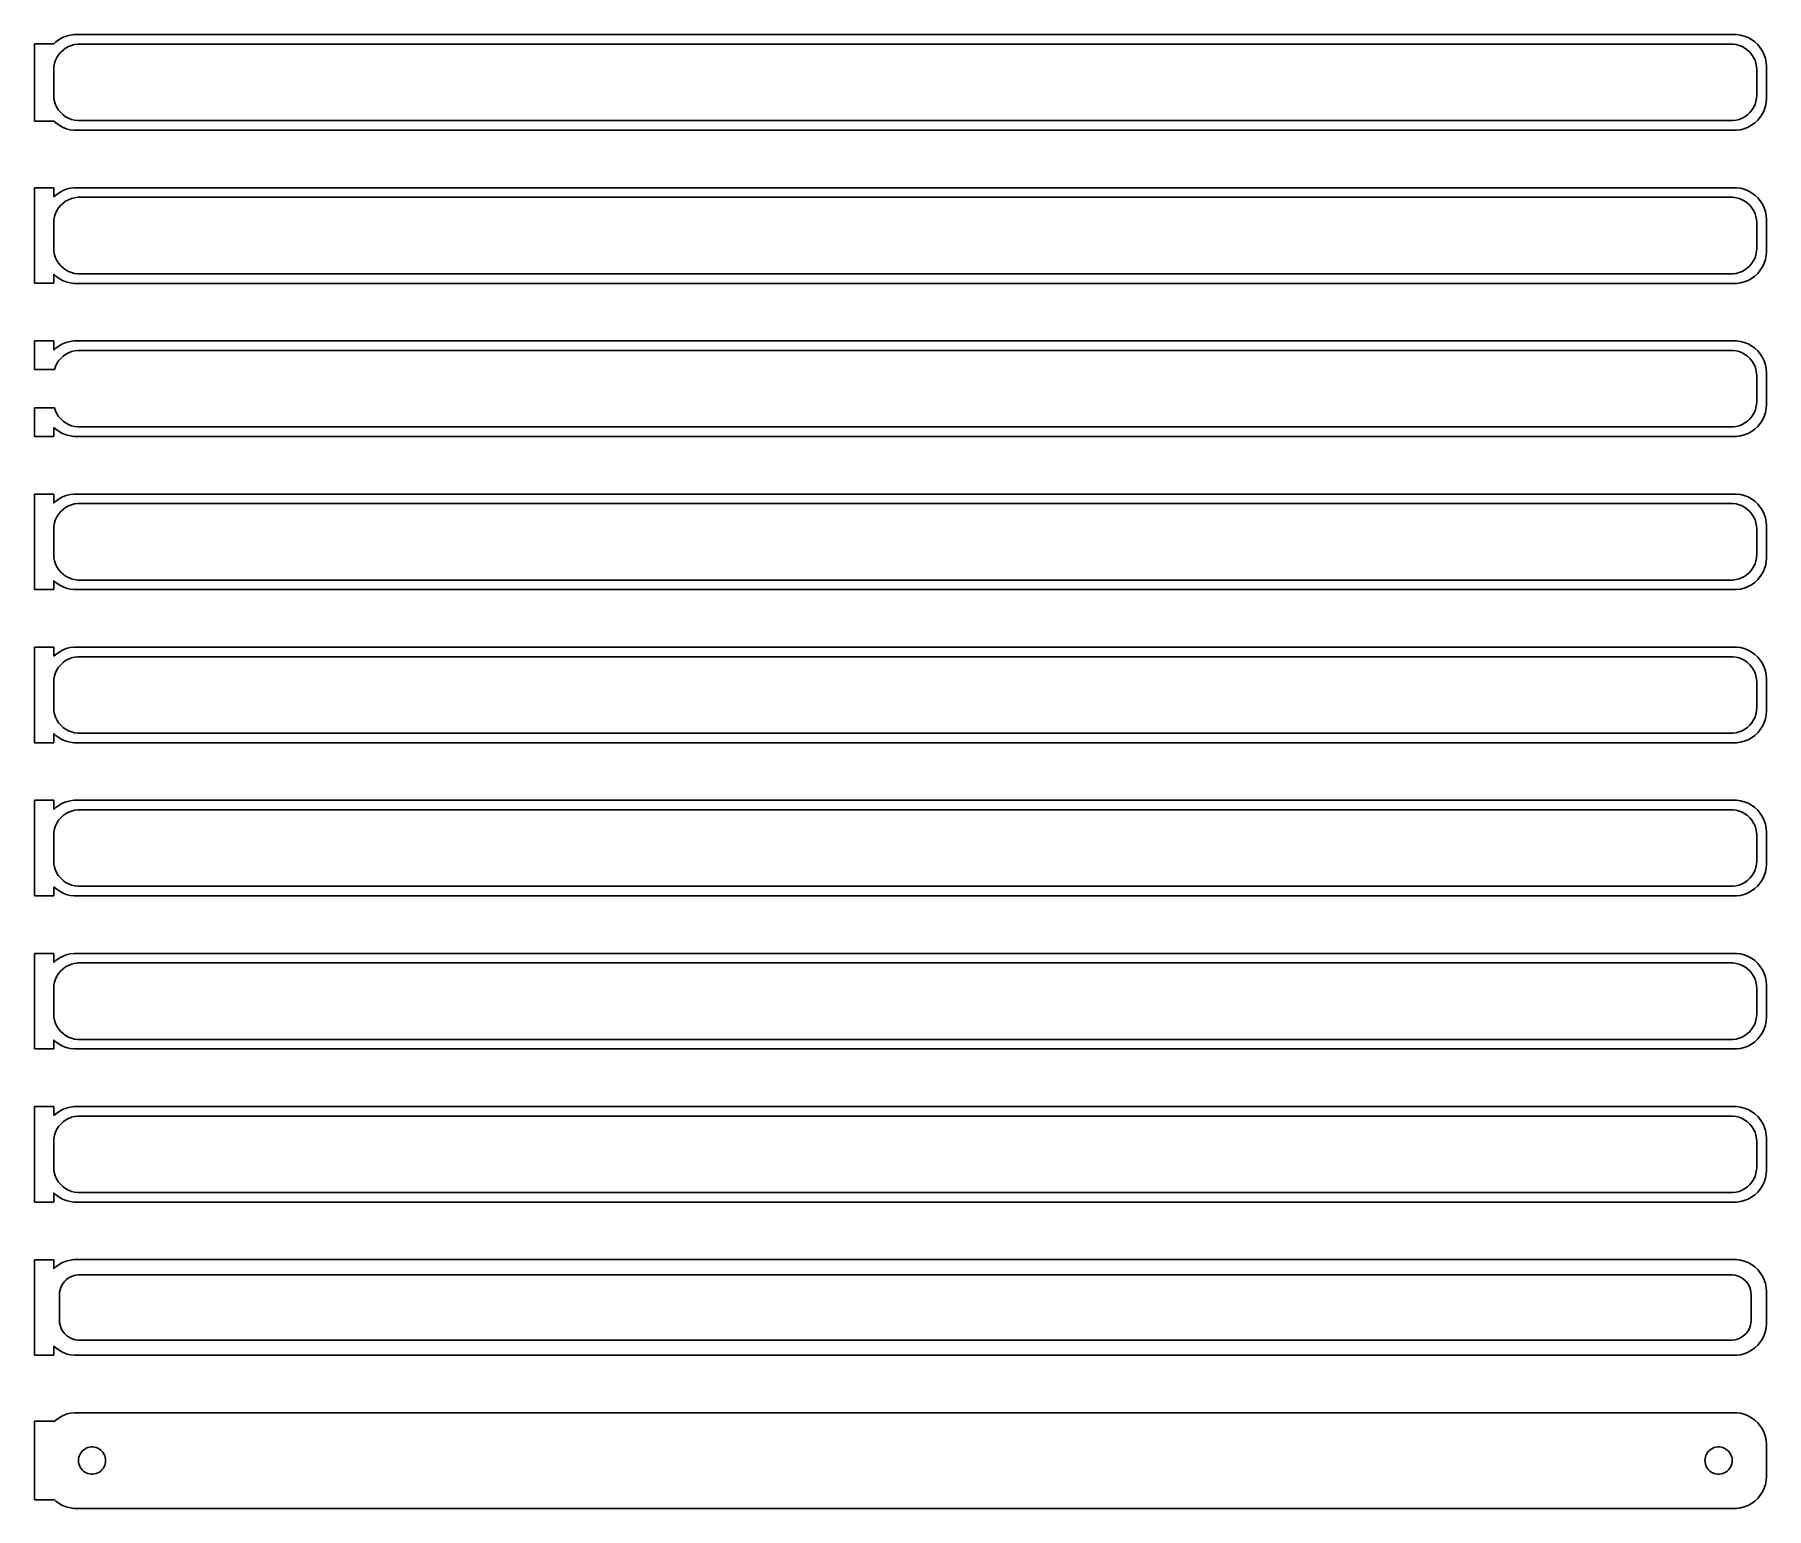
# Model space of a CAD drawing. Header units: metres. Extents: x -136 to 135, y 233 to 463.
import ezdxf

# ---------------------------------------------------------------- set-up
doc = ezdxf.new("R2010")
doc.units = ezdxf.units.M

msp = doc.modelspace()

# ---------------------------------------------------------------- linework, layer by layer
for p, q in [((-133.5, 462.059), (-136.5, 462.059)), ((-136.5, 462.059), (-136.5, 449.941)), ((-133.187, 462.353), (-133.5, 462.059)), ((-132.679, 462.722), (-133.187, 462.353)), ((-132.129, 463.024), (-132.679, 462.722)), ((-131.545, 463.255), (-132.129, 463.024)), ((-131.643, 461.377), (-131.203, 461.619)), ((-130.937, 463.411), (-131.545, 463.255)), ((-131.203, 461.619), (-130.736, 461.804)), ((-130.314, 463.49), (-130.937, 463.411)), ((-130.736, 461.804), (-130.25, 461.929)), ((130.314, 463.49), (-130.314, 463.49)), ((-130.25, 461.929), (-129.751, 461.992)), ((-129.751, 461.992), (129.751, 461.992)), ((129.751, 461.992), (130.25, 461.929)), ((130.25, 461.929), (130.736, 461.804)), ((130.937, 463.411), (130.314, 463.49)), ((130.736, 461.804), (131.203, 461.619)), ((131.545, 463.255), (130.937, 463.411)), ((131.203, 461.619), (131.643, 461.377)), ((132.129, 463.024), (131.545, 463.255)), ((132.679, 462.722), (132.129, 463.024)), ((133.187, 462.353), (132.679, 462.722)), ((133.645, 461.923), (133.187, 462.353)), ((134.045, 461.439), (133.645, 461.923)), ((-133.468, 458.501), (-133.374, 458.995)), ((-133.374, 458.995), (-133.219, 459.472)), ((-133.219, 459.472), (-133.005, 459.927)), ((-133.005, 459.927), (-132.736, 460.351)), ((-132.736, 460.351), (-132.416, 460.738)), ((-132.416, 460.738), (-132.05, 461.082)), ((-132.05, 461.082), (-131.643, 461.377)), ((131.643, 461.377), (132.05, 461.082)), ((132.05, 461.082), (132.416, 460.738)), ((132.416, 460.738), (132.736, 460.351)), ((132.736, 460.351), (133.005, 459.927)), ((133.005, 459.927), (133.219, 459.472)), ((133.219, 459.472), (133.374, 458.995)), ((133.374, 458.995), (133.468, 458.501)), ((134.382, 460.909), (134.045, 461.439)), ((134.649, 460.341), (134.382, 460.909)), ((134.843, 459.743), (134.649, 460.341)), ((134.961, 459.127), (134.843, 459.743)), ((135, 458.5), (134.961, 459.127)), ((-133.5, 458), (-133.468, 458.501)), ((-133.5, 454), (-133.5, 458)), ((133.468, 458.501), (133.5, 458)), ((133.5, 458), (133.5, 454)), ((135, 453.5), (135, 458.5)), ((-133.468, 453.499), (-133.5, 454)), ((-133.374, 453.005), (-133.468, 453.499)), ((133.468, 453.499), (133.374, 453.005)), ((133.5, 454), (133.468, 453.499)), ((134.961, 452.873), (135, 453.5)), ((-133.219, 452.528), (-133.374, 453.005)), ((-133.005, 452.073), (-133.219, 452.528)), ((-132.736, 451.649), (-133.005, 452.073)), ((-132.416, 451.262), (-132.736, 451.649)), ((-132.05, 450.918), (-132.416, 451.262)), ((-131.643, 450.623), (-132.05, 450.918)), ((132.05, 450.918), (131.643, 450.623)), ((132.416, 451.262), (132.05, 450.918)), ((132.736, 451.649), (132.416, 451.262)), ((133.005, 452.073), (132.736, 451.649)), ((133.219, 452.528), (133.005, 452.073)), ((133.374, 453.005), (133.219, 452.528)), ((134.045, 450.561), (134.382, 451.091)), ((134.382, 451.091), (134.649, 451.659)), ((134.649, 451.659), (134.843, 452.257)), ((134.843, 452.257), (134.961, 452.873)), ((-136.5, 449.941), (-133.5, 449.941)), ((-133.5, 449.941), (-133.187, 449.647)), ((-133.187, 449.647), (-132.679, 449.278)), ((-132.679, 449.278), (-132.129, 448.976)), ((-132.129, 448.976), (-131.545, 448.745)), ((-131.203, 450.381), (-131.643, 450.623)), ((-131.545, 448.745), (-130.937, 448.589)), ((-130.736, 450.196), (-131.203, 450.381)), ((-130.937, 448.589), (-130.314, 448.51)), ((-130.25, 450.071), (-130.736, 450.196)), ((-130.314, 448.51), (130.314, 448.51)), ((-129.751, 450.008), (-130.25, 450.071)), ((129.751, 450.008), (-129.751, 450.008)), ((130.25, 450.071), (129.751, 450.008)), ((130.736, 450.196), (130.25, 450.071)), ((130.314, 448.51), (130.937, 448.589)), ((131.203, 450.381), (130.736, 450.196)), ((130.937, 448.589), (131.545, 448.745)), ((131.643, 450.623), (131.203, 450.381)), ((131.545, 448.745), (132.129, 448.976)), ((132.129, 448.976), (132.679, 449.278)), ((132.679, 449.278), (133.187, 449.647)), ((133.187, 449.647), (133.645, 450.077)), ((133.645, 450.077), (134.045, 450.561)), ((-133.5, 439.467), (-136.5, 439.467)), ((-136.5, 439.467), (-136.5, 424.533)), ((-133.5, 438.059), (-133.5, 439.467)), ((-133.187, 438.353), (-133.5, 438.059)), ((-132.679, 438.722), (-133.187, 438.353)), ((-132.129, 439.024), (-132.679, 438.722)), ((-131.545, 439.255), (-132.129, 439.024)), ((-132.05, 437.082), (-131.643, 437.377)), ((-131.643, 437.377), (-131.203, 437.619)), ((-130.937, 439.411), (-131.545, 439.255)), ((-131.203, 437.619), (-130.736, 437.804)), ((-130.314, 439.49), (-130.937, 439.411)), ((-130.736, 437.804), (-130.25, 437.929)), ((130.314, 439.49), (-130.314, 439.49)), ((-130.25, 437.929), (-129.751, 437.992)), ((-129.751, 437.992), (129.751, 437.992)), ((129.751, 437.992), (130.25, 437.929)), ((130.25, 437.929), (130.736, 437.804)), ((130.937, 439.411), (130.314, 439.49)), ((130.736, 437.804), (131.203, 437.619)), ((131.545, 439.255), (130.937, 439.411)), ((131.203, 437.619), (131.643, 437.377)), ((132.129, 439.024), (131.545, 439.255)), ((131.643, 437.377), (132.05, 437.082)), ((132.679, 438.722), (132.129, 439.024)), ((133.187, 438.353), (132.679, 438.722)), ((133.645, 437.923), (133.187, 438.353)), ((134.045, 437.439), (133.645, 437.923)), ((134.382, 436.909), (134.045, 437.439)), ((-133.5, 434), (-133.468, 434.501)), ((-133.468, 434.501), (-133.374, 434.995)), ((-133.374, 434.995), (-133.219, 435.472)), ((-133.219, 435.472), (-133.005, 435.927)), ((-133.005, 435.927), (-132.736, 436.351)), ((-132.736, 436.351), (-132.416, 436.738)), ((-132.416, 436.738), (-132.05, 437.082)), ((132.05, 437.082), (132.416, 436.738)), ((132.416, 436.738), (132.736, 436.351)), ((132.736, 436.351), (133.005, 435.927)), ((133.005, 435.927), (133.219, 435.472)), ((133.219, 435.472), (133.374, 434.995)), ((133.374, 434.995), (133.468, 434.501)), ((133.468, 434.501), (133.5, 434)), ((134.649, 436.341), (134.382, 436.909)), ((134.843, 435.743), (134.649, 436.341)), ((134.961, 435.127), (134.843, 435.743)), ((135, 434.5), (134.961, 435.127)), ((135, 429.5), (135, 434.5)), ((-133.5, 430), (-133.5, 434)), ((133.5, 434), (133.5, 430)), ((-133.468, 429.499), (-133.5, 430)), ((-133.374, 429.005), (-133.468, 429.499)), ((-133.219, 428.528), (-133.374, 429.005)), ((133.374, 429.005), (133.219, 428.528)), ((133.468, 429.499), (133.374, 429.005)), ((133.5, 430), (133.468, 429.499)), ((134.961, 428.873), (135, 429.5)), ((-133.005, 428.073), (-133.219, 428.528)), ((-132.736, 427.649), (-133.005, 428.073)), ((-132.416, 427.262), (-132.736, 427.649)), ((-132.05, 426.918), (-132.416, 427.262)), ((-131.643, 426.623), (-132.05, 426.918)), ((-131.203, 426.381), (-131.643, 426.623)), ((-130.736, 426.196), (-131.203, 426.381)), ((131.203, 426.381), (130.736, 426.196)), ((131.643, 426.623), (131.203, 426.381)), ((132.05, 426.918), (131.643, 426.623)), ((132.416, 427.262), (132.05, 426.918)), ((132.736, 427.649), (132.416, 427.262)), ((133.005, 428.073), (132.736, 427.649)), ((133.219, 428.528), (133.005, 428.073)), ((133.645, 426.077), (134.045, 426.561)), ((134.045, 426.561), (134.382, 427.091)), ((134.382, 427.091), (134.649, 427.659)), ((134.649, 427.659), (134.843, 428.257)), ((134.843, 428.257), (134.961, 428.873)), ((-136.5, 424.533), (-133.5, 424.533)), ((-133.5, 424.533), (-133.5, 425.941)), ((-133.5, 425.941), (-133.187, 425.647)), ((-133.187, 425.647), (-132.679, 425.278)), ((-132.679, 425.278), (-132.129, 424.976)), ((-132.129, 424.976), (-131.545, 424.745)), ((-131.545, 424.745), (-130.937, 424.589)), ((-130.937, 424.589), (-130.314, 424.51)), ((-130.25, 426.071), (-130.736, 426.196)), ((-130.314, 424.51), (130.314, 424.51)), ((-129.751, 426.008), (-130.25, 426.071)), ((129.751, 426.008), (-129.751, 426.008)), ((130.25, 426.071), (129.751, 426.008)), ((130.736, 426.196), (130.25, 426.071)), ((130.314, 424.51), (130.937, 424.589)), ((130.937, 424.589), (131.545, 424.745)), ((131.545, 424.745), (132.129, 424.976)), ((132.129, 424.976), (132.679, 425.278)), ((132.679, 425.278), (133.187, 425.647)), ((133.187, 425.647), (133.645, 426.077)), ((-133.5, 415.49), (-136.5, 415.49)), ((-136.5, 415.49), (-136.5, 410.994)), ((-133.5, 414.059), (-133.5, 415.49)), ((-130.937, 415.411), (-131.545, 415.255)), ((-130.314, 415.49), (-130.937, 415.411)), ((130.314, 415.49), (-130.314, 415.49)), ((130.937, 415.411), (130.314, 415.49)), ((131.545, 415.255), (130.937, 415.411)), ((-133.187, 414.353), (-133.5, 414.059)), ((-132.679, 414.722), (-133.187, 414.353)), ((-132.736, 412.351), (-132.416, 412.738)), ((-132.129, 415.024), (-132.679, 414.722)), ((-132.416, 412.738), (-132.05, 413.082)), ((-131.545, 415.255), (-132.129, 415.024)), ((-132.05, 413.082), (-131.643, 413.377)), ((-131.643, 413.377), (-131.203, 413.619)), ((-131.203, 413.619), (-130.736, 413.804)), ((-130.736, 413.804), (-130.25, 413.929)), ((-130.25, 413.929), (-129.751, 413.992)), ((-129.751, 413.992), (129.751, 413.992)), ((129.751, 413.992), (130.25, 413.929)), ((130.25, 413.929), (130.736, 413.804)), ((130.736, 413.804), (131.203, 413.619)), ((131.203, 413.619), (131.643, 413.377)), ((132.129, 415.024), (131.545, 415.255)), ((131.643, 413.377), (132.05, 413.082)), ((132.05, 413.082), (132.416, 412.738)), ((132.679, 414.722), (132.129, 415.024)), ((132.416, 412.738), (132.736, 412.351)), ((133.187, 414.353), (132.679, 414.722)), ((133.645, 413.923), (133.187, 414.353)), ((134.045, 413.439), (133.645, 413.923)), ((134.382, 412.909), (134.045, 413.439)), ((134.649, 412.341), (134.382, 412.909)), ((-136.5, 410.994), (-133.374, 410.994)), ((-133.374, 410.995), (-133.219, 411.472)), ((-133.374, 410.994), (-133.374, 410.995)), ((-133.219, 411.472), (-133.005, 411.927)), ((-133.005, 411.927), (-132.736, 412.351)), ((132.736, 412.351), (133.005, 411.927)), ((133.005, 411.927), (133.219, 411.472)), ((133.219, 411.472), (133.374, 410.995)), ((133.374, 410.995), (133.468, 410.501)), ((133.468, 410.501), (133.5, 410)), ((133.5, 410), (133.5, 406)), ((134.843, 411.743), (134.649, 412.341)), ((134.961, 411.127), (134.843, 411.743)), ((135, 410.5), (134.961, 411.127)), ((135, 405.5), (135, 410.5)), ((-133.374, 405.006), (-136.5, 405.006)), ((-136.5, 405.006), (-136.5, 400.51)), ((-133.374, 405.005), (-133.374, 405.006)), ((-133.219, 404.528), (-133.374, 405.005)), ((133.374, 405.005), (133.219, 404.528)), ((133.468, 405.499), (133.374, 405.005)), ((133.5, 406), (133.468, 405.499)), ((134.843, 404.257), (134.961, 404.873)), ((134.961, 404.873), (135, 405.5)), ((-133.5, 401.941), (-133.187, 401.647)), ((-133.5, 400.51), (-133.5, 401.941)), ((-133.005, 404.073), (-133.219, 404.528)), ((-132.736, 403.649), (-133.005, 404.073)), ((-132.416, 403.262), (-132.736, 403.649)), ((-132.05, 402.918), (-132.416, 403.262)), ((-131.643, 402.623), (-132.05, 402.918)), ((-131.203, 402.381), (-131.643, 402.623)), ((-130.736, 402.196), (-131.203, 402.381)), ((-130.25, 402.071), (-130.736, 402.196)), ((-129.751, 402.008), (-130.25, 402.071)), ((129.751, 402.008), (-129.751, 402.008)), ((130.25, 402.071), (129.751, 402.008)), ((130.736, 402.196), (130.25, 402.071)), ((131.203, 402.381), (130.736, 402.196)), ((131.643, 402.623), (131.203, 402.381)), ((132.05, 402.918), (131.643, 402.623)), ((132.416, 403.262), (132.05, 402.918)), ((132.736, 403.649), (132.416, 403.262)), ((133.005, 404.073), (132.736, 403.649)), ((133.219, 404.528), (133.005, 404.073)), ((133.187, 401.647), (133.645, 402.077)), ((133.645, 402.077), (134.045, 402.561)), ((134.045, 402.561), (134.382, 403.091)), ((134.382, 403.091), (134.649, 403.659)), ((134.649, 403.659), (134.843, 404.257)), ((-136.5, 400.51), (-133.5, 400.51)), ((-133.187, 401.647), (-132.679, 401.278)), ((-132.679, 401.278), (-132.129, 400.976)), ((-132.129, 400.976), (-131.545, 400.745)), ((-131.545, 400.745), (-130.937, 400.589)), ((-130.937, 400.589), (-130.314, 400.51)), ((-130.314, 400.51), (130.314, 400.51)), ((130.314, 400.51), (130.937, 400.589)), ((130.937, 400.589), (131.545, 400.745)), ((131.545, 400.745), (132.129, 400.976)), ((132.129, 400.976), (132.679, 401.278)), ((132.679, 401.278), (133.187, 401.647)), ((-133.5, 391.49), (-136.5, 391.49)), ((-136.5, 391.49), (-136.5, 376.51)), ((-133.5, 390.059), (-133.5, 391.49)), ((-132.129, 391.024), (-132.679, 390.722)), ((-131.545, 391.255), (-132.129, 391.024)), ((-130.937, 391.411), (-131.545, 391.255)), ((-130.314, 391.49), (-130.937, 391.411)), ((130.314, 391.49), (-130.314, 391.49)), ((130.937, 391.411), (130.314, 391.49)), ((131.545, 391.255), (130.937, 391.411)), ((132.129, 391.024), (131.545, 391.255)), ((132.679, 390.722), (132.129, 391.024)), ((-133.187, 390.353), (-133.5, 390.059)), ((-132.679, 390.722), (-133.187, 390.353)), ((-133.005, 387.927), (-132.736, 388.351)), ((-132.736, 388.351), (-132.416, 388.738)), ((-132.416, 388.738), (-132.05, 389.082)), ((-132.05, 389.082), (-131.643, 389.377)), ((-131.643, 389.377), (-131.203, 389.619)), ((-131.203, 389.619), (-130.736, 389.804)), ((-130.736, 389.804), (-130.25, 389.929)), ((-130.25, 389.929), (-129.751, 389.992)), ((-129.751, 389.992), (129.751, 389.992)), ((129.751, 389.992), (130.25, 389.929)), ((130.25, 389.929), (130.736, 389.804)), ((130.736, 389.804), (131.203, 389.619)), ((131.203, 389.619), (131.643, 389.377)), ((131.643, 389.377), (132.05, 389.082)), ((132.05, 389.082), (132.416, 388.738)), ((132.416, 388.738), (132.736, 388.351)), ((133.187, 390.353), (132.679, 390.722)), ((132.736, 388.351), (133.005, 387.927)), ((133.645, 389.923), (133.187, 390.353)), ((134.045, 389.439), (133.645, 389.923)), ((134.382, 388.909), (134.045, 389.439)), ((134.649, 388.341), (134.382, 388.909)), ((134.843, 387.743), (134.649, 388.341)), ((-133.5, 386), (-133.468, 386.501)), ((-133.5, 382), (-133.5, 386)), ((-133.468, 386.501), (-133.374, 386.995)), ((-133.374, 386.995), (-133.219, 387.472)), ((-133.219, 387.472), (-133.005, 387.927)), ((133.005, 387.927), (133.219, 387.472)), ((133.219, 387.472), (133.374, 386.995)), ((133.374, 386.995), (133.468, 386.501)), ((133.468, 386.501), (133.5, 386)), ((133.5, 386), (133.5, 382)), ((134.961, 387.127), (134.843, 387.743)), ((135, 386.5), (134.961, 387.127)), ((135, 381.5), (135, 386.5)), ((-133.468, 381.499), (-133.5, 382)), ((-133.374, 381.005), (-133.468, 381.499)), ((-133.219, 380.528), (-133.374, 381.005)), ((-133.005, 380.073), (-133.219, 380.528)), ((133.219, 380.528), (133.005, 380.073)), ((133.374, 381.005), (133.219, 380.528)), ((133.468, 381.499), (133.374, 381.005)), ((133.5, 382), (133.468, 381.499)), ((134.649, 379.659), (134.843, 380.257)), ((134.843, 380.257), (134.961, 380.873)), ((134.961, 380.873), (135, 381.5)), ((-133.5, 377.941), (-133.187, 377.647)), ((-133.5, 376.51), (-133.5, 377.941)), ((-133.187, 377.647), (-132.679, 377.278)), ((-132.736, 379.649), (-133.005, 380.073)), ((-132.416, 379.262), (-132.736, 379.649)), ((-132.05, 378.918), (-132.416, 379.262)), ((-131.643, 378.623), (-132.05, 378.918)), ((-131.203, 378.381), (-131.643, 378.623)), ((-130.736, 378.196), (-131.203, 378.381)), ((-130.25, 378.071), (-130.736, 378.196)), ((-129.751, 378.008), (-130.25, 378.071)), ((129.751, 378.008), (-129.751, 378.008)), ((130.25, 378.071), (129.751, 378.008)), ((130.736, 378.196), (130.25, 378.071)), ((131.203, 378.381), (130.736, 378.196)), ((131.643, 378.623), (131.203, 378.381)), ((132.05, 378.918), (131.643, 378.623)), ((132.416, 379.262), (132.05, 378.918)), ((132.736, 379.649), (132.416, 379.262)), ((132.679, 377.278), (133.187, 377.647)), ((133.005, 380.073), (132.736, 379.649)), ((133.187, 377.647), (133.645, 378.077)), ((133.645, 378.077), (134.045, 378.561)), ((134.045, 378.561), (134.382, 379.091)), ((134.382, 379.091), (134.649, 379.659)), ((-136.5, 376.51), (-133.5, 376.51)), ((-132.679, 377.278), (-132.129, 376.976)), ((-132.129, 376.976), (-131.545, 376.745)), ((-131.545, 376.745), (-130.937, 376.589)), ((-130.937, 376.589), (-130.314, 376.51)), ((-130.314, 376.51), (130.314, 376.51)), ((130.314, 376.51), (130.937, 376.589)), ((130.937, 376.589), (131.545, 376.745)), ((131.545, 376.745), (132.129, 376.976)), ((132.129, 376.976), (132.679, 377.278)), ((-133.5, 367.49), (-136.5, 367.49)), ((-136.5, 367.49), (-136.5, 352.51)), ((-133.5, 366.059), (-133.5, 367.49)), ((-132.679, 366.722), (-133.187, 366.353)), ((-132.129, 367.024), (-132.679, 366.722)), ((-131.545, 367.255), (-132.129, 367.024)), ((-130.937, 367.411), (-131.545, 367.255)), ((-130.314, 367.49), (-130.937, 367.411)), ((130.314, 367.49), (-130.314, 367.49)), ((130.937, 367.411), (130.314, 367.49)), ((131.545, 367.255), (130.937, 367.411)), ((132.129, 367.024), (131.545, 367.255)), ((132.679, 366.722), (132.129, 367.024)), ((133.187, 366.353), (132.679, 366.722)), ((-133.187, 366.353), (-133.5, 366.059)), ((-133.219, 363.472), (-133.005, 363.927)), ((-133.005, 363.927), (-132.736, 364.351)), ((-132.736, 364.351), (-132.416, 364.738)), ((-132.416, 364.738), (-132.05, 365.082)), ((-132.05, 365.082), (-131.643, 365.377)), ((-131.643, 365.377), (-131.203, 365.619)), ((-131.203, 365.619), (-130.736, 365.804)), ((-130.736, 365.804), (-130.25, 365.929)), ((-130.25, 365.929), (-129.751, 365.992)), ((-129.751, 365.992), (129.751, 365.992)), ((129.751, 365.992), (130.25, 365.929)), ((130.25, 365.929), (130.736, 365.804)), ((130.736, 365.804), (131.203, 365.619)), ((131.203, 365.619), (131.643, 365.377)), ((131.643, 365.377), (132.05, 365.082)), ((132.05, 365.082), (132.416, 364.738)), ((132.416, 364.738), (132.736, 364.351)), ((132.736, 364.351), (133.005, 363.927)), ((133.005, 363.927), (133.219, 363.472)), ((133.645, 365.923), (133.187, 366.353)), ((134.045, 365.439), (133.645, 365.923)), ((134.382, 364.909), (134.045, 365.439)), ((134.649, 364.341), (134.382, 364.909)), ((134.843, 363.743), (134.649, 364.341)), ((-133.5, 362), (-133.468, 362.501)), ((-133.5, 358), (-133.5, 362)), ((-133.468, 362.501), (-133.374, 362.995)), ((-133.374, 362.995), (-133.219, 363.472)), ((133.219, 363.472), (133.374, 362.995)), ((133.374, 362.995), (133.468, 362.501)), ((133.468, 362.501), (133.5, 362)), ((133.5, 362), (133.5, 358)), ((134.961, 363.127), (134.843, 363.743)), ((135, 362.5), (134.961, 363.127)), ((135, 357.5), (135, 362.5)), ((-133.468, 357.499), (-133.5, 358)), ((-133.374, 357.005), (-133.468, 357.499)), ((-133.219, 356.528), (-133.374, 357.005)), ((-133.005, 356.073), (-133.219, 356.528)), ((-132.736, 355.649), (-133.005, 356.073)), ((133.005, 356.073), (132.736, 355.649)), ((133.219, 356.528), (133.005, 356.073)), ((133.374, 357.005), (133.219, 356.528)), ((133.468, 357.499), (133.374, 357.005)), ((133.5, 358), (133.468, 357.499)), ((134.649, 355.659), (134.843, 356.257)), ((134.843, 356.257), (134.961, 356.873)), ((134.961, 356.873), (135, 357.5)), ((-133.5, 353.941), (-133.187, 353.647)), ((-133.5, 352.51), (-133.5, 353.941)), ((-133.187, 353.647), (-132.679, 353.278)), ((-132.416, 355.262), (-132.736, 355.649)), ((-132.679, 353.278), (-132.129, 352.976)), ((-132.05, 354.918), (-132.416, 355.262)), ((-132.129, 352.976), (-131.545, 352.745)), ((-131.643, 354.623), (-132.05, 354.918)), ((-131.203, 354.381), (-131.643, 354.623)), ((-130.736, 354.196), (-131.203, 354.381)), ((-130.25, 354.071), (-130.736, 354.196)), ((-129.751, 354.008), (-130.25, 354.071)), ((129.751, 354.008), (-129.751, 354.008)), ((130.25, 354.071), (129.751, 354.008)), ((130.736, 354.196), (130.25, 354.071)), ((131.203, 354.381), (130.736, 354.196)), ((131.643, 354.623), (131.203, 354.381)), ((131.545, 352.745), (132.129, 352.976)), ((132.05, 354.918), (131.643, 354.623)), ((132.416, 355.262), (132.05, 354.918)), ((132.129, 352.976), (132.679, 353.278)), ((132.736, 355.649), (132.416, 355.262)), ((132.679, 353.278), (133.187, 353.647)), ((133.187, 353.647), (133.645, 354.077)), ((133.645, 354.077), (134.045, 354.561)), ((134.045, 354.561), (134.382, 355.091)), ((134.382, 355.091), (134.649, 355.659)), ((-136.5, 352.51), (-133.5, 352.51)), ((-131.545, 352.745), (-130.937, 352.589)), ((-130.937, 352.589), (-130.314, 352.51)), ((-130.314, 352.51), (130.314, 352.51)), ((130.314, 352.51), (130.937, 352.589)), ((130.937, 352.589), (131.545, 352.745)), ((-133.5, 343.49), (-136.5, 343.49)), ((-136.5, 343.49), (-136.5, 328.51)), ((-133.5, 342.059), (-133.5, 343.49)), ((-133.187, 342.353), (-133.5, 342.059)), ((-132.679, 342.722), (-133.187, 342.353)), ((-132.129, 343.024), (-132.679, 342.722)), ((-131.545, 343.255), (-132.129, 343.024)), ((-130.937, 343.411), (-131.545, 343.255)), ((-130.314, 343.49), (-130.937, 343.411)), ((130.314, 343.49), (-130.314, 343.49)), ((130.937, 343.411), (130.314, 343.49)), ((131.545, 343.255), (130.937, 343.411)), ((132.129, 343.024), (131.545, 343.255)), ((132.679, 342.722), (132.129, 343.024)), ((133.187, 342.353), (132.679, 342.722)), ((133.645, 341.923), (133.187, 342.353)), ((-133.374, 338.995), (-133.219, 339.472)), ((-133.219, 339.472), (-133.005, 339.927)), ((-133.005, 339.927), (-132.736, 340.351)), ((-132.736, 340.351), (-132.416, 340.738)), ((-132.416, 340.738), (-132.05, 341.082)), ((-132.05, 341.082), (-131.643, 341.377)), ((-131.643, 341.377), (-131.203, 341.619)), ((-131.203, 341.619), (-130.736, 341.804)), ((-130.736, 341.804), (-130.25, 341.929)), ((-130.25, 341.929), (-129.751, 341.992)), ((-129.751, 341.992), (129.751, 341.992)), ((129.751, 341.992), (130.25, 341.929)), ((130.25, 341.929), (130.736, 341.804)), ((130.736, 341.804), (131.203, 341.619)), ((131.203, 341.619), (131.643, 341.377)), ((131.643, 341.377), (132.05, 341.082)), ((132.05, 341.082), (132.416, 340.738)), ((132.416, 340.738), (132.736, 340.351)), ((132.736, 340.351), (133.005, 339.927)), ((133.005, 339.927), (133.219, 339.472)), ((133.219, 339.472), (133.374, 338.995)), ((134.045, 341.439), (133.645, 341.923)), ((134.382, 340.909), (134.045, 341.439)), ((134.649, 340.341), (134.382, 340.909)), ((134.843, 339.743), (134.649, 340.341)), ((134.961, 339.127), (134.843, 339.743)), ((-133.5, 338), (-133.468, 338.501)), ((-133.5, 334), (-133.5, 338)), ((-133.468, 338.501), (-133.374, 338.995)), ((133.374, 338.995), (133.468, 338.501)), ((133.468, 338.501), (133.5, 338)), ((133.5, 338), (133.5, 334)), ((135, 338.5), (134.961, 339.127)), ((135, 333.5), (135, 338.5)), ((-133.468, 333.499), (-133.5, 334)), ((133.5, 334), (133.468, 333.499)), ((-133.374, 333.005), (-133.468, 333.499)), ((-133.219, 332.528), (-133.374, 333.005)), ((-133.005, 332.073), (-133.219, 332.528)), ((-132.736, 331.649), (-133.005, 332.073)), ((-132.416, 331.262), (-132.736, 331.649)), ((-132.05, 330.918), (-132.416, 331.262)), ((132.416, 331.262), (132.05, 330.918)), ((132.736, 331.649), (132.416, 331.262)), ((133.005, 332.073), (132.736, 331.649)), ((133.219, 332.528), (133.005, 332.073)), ((133.374, 333.005), (133.219, 332.528)), ((133.468, 333.499), (133.374, 333.005)), ((134.382, 331.091), (134.649, 331.659)), ((134.649, 331.659), (134.843, 332.257)), ((134.843, 332.257), (134.961, 332.873)), ((134.961, 332.873), (135, 333.5)), ((-133.5, 329.941), (-133.187, 329.647)), ((-133.5, 328.51), (-133.5, 329.941)), ((-133.187, 329.647), (-132.679, 329.278)), ((-132.679, 329.278), (-132.129, 328.976)), ((-132.129, 328.976), (-131.545, 328.745)), ((-131.643, 330.623), (-132.05, 330.918)), ((-131.203, 330.381), (-131.643, 330.623)), ((-131.545, 328.745), (-130.937, 328.589)), ((-130.736, 330.196), (-131.203, 330.381)), ((-130.937, 328.589), (-130.314, 328.51)), ((-130.25, 330.071), (-130.736, 330.196)), ((-129.751, 330.008), (-130.25, 330.071)), ((129.751, 330.008), (-129.751, 330.008)), ((130.25, 330.071), (129.751, 330.008)), ((130.736, 330.196), (130.25, 330.071)), ((130.314, 328.51), (130.937, 328.589)), ((131.203, 330.381), (130.736, 330.196)), ((130.937, 328.589), (131.545, 328.745)), ((131.643, 330.623), (131.203, 330.381)), ((131.545, 328.745), (132.129, 328.976)), ((132.05, 330.918), (131.643, 330.623)), ((132.129, 328.976), (132.679, 329.278)), ((132.679, 329.278), (133.187, 329.647)), ((133.187, 329.647), (133.645, 330.077)), ((133.645, 330.077), (134.045, 330.561)), ((134.045, 330.561), (134.382, 331.091)), ((-136.5, 328.51), (-133.5, 328.51)), ((-130.314, 328.51), (130.314, 328.51)), ((-133.5, 319.49), (-136.5, 319.49)), ((-136.5, 319.49), (-136.5, 304.51)), ((-133.5, 318.059), (-133.5, 319.49)), ((-133.187, 318.353), (-133.5, 318.059)), ((-132.679, 318.722), (-133.187, 318.353)), ((-132.129, 319.024), (-132.679, 318.722)), ((-131.545, 319.255), (-132.129, 319.024)), ((-130.937, 319.411), (-131.545, 319.255)), ((-131.203, 317.619), (-130.736, 317.804)), ((-130.314, 319.49), (-130.937, 319.411)), ((-130.736, 317.804), (-130.25, 317.929)), ((130.314, 319.49), (-130.314, 319.49)), ((-130.25, 317.929), (-129.751, 317.992)), ((-129.751, 317.992), (129.751, 317.992)), ((129.751, 317.992), (130.25, 317.929)), ((130.25, 317.929), (130.736, 317.804)), ((130.937, 319.411), (130.314, 319.49)), ((130.736, 317.804), (131.203, 317.619)), ((131.545, 319.255), (130.937, 319.411)), ((132.129, 319.024), (131.545, 319.255)), ((132.679, 318.722), (132.129, 319.024)), ((133.187, 318.353), (132.679, 318.722)), ((133.645, 317.923), (133.187, 318.353)), ((134.045, 317.439), (133.645, 317.923)), ((-133.468, 314.501), (-133.374, 314.995)), ((-133.374, 314.995), (-133.219, 315.472)), ((-133.219, 315.472), (-133.005, 315.927)), ((-133.005, 315.927), (-132.736, 316.351)), ((-132.736, 316.351), (-132.416, 316.738)), ((-132.416, 316.738), (-132.05, 317.082)), ((-132.05, 317.082), (-131.643, 317.377)), ((-131.643, 317.377), (-131.203, 317.619)), ((131.203, 317.619), (131.643, 317.377)), ((131.643, 317.377), (132.05, 317.082)), ((132.05, 317.082), (132.416, 316.738)), ((132.416, 316.738), (132.736, 316.351)), ((132.736, 316.351), (133.005, 315.927)), ((133.005, 315.927), (133.219, 315.472)), ((133.219, 315.472), (133.374, 314.995)), ((133.374, 314.995), (133.468, 314.501)), ((134.382, 316.909), (134.045, 317.439)), ((134.649, 316.341), (134.382, 316.909)), ((134.843, 315.743), (134.649, 316.341)), ((134.961, 315.127), (134.843, 315.743)), ((135, 314.5), (134.961, 315.127)), ((-133.5, 314), (-133.468, 314.501)), ((-133.5, 310), (-133.5, 314)), ((133.468, 314.501), (133.5, 314)), ((133.5, 314), (133.5, 310)), ((135, 309.5), (135, 314.5)), ((-133.468, 309.499), (-133.5, 310)), ((133.5, 310), (133.468, 309.499)), ((-133.374, 309.005), (-133.468, 309.499)), ((-133.219, 308.528), (-133.374, 309.005)), ((-133.005, 308.073), (-133.219, 308.528)), ((-132.736, 307.649), (-133.005, 308.073)), ((-132.416, 307.262), (-132.736, 307.649)), ((-132.05, 306.918), (-132.416, 307.262)), ((-131.643, 306.623), (-132.05, 306.918)), ((132.05, 306.918), (131.643, 306.623)), ((132.416, 307.262), (132.05, 306.918)), ((132.736, 307.649), (132.416, 307.262)), ((133.005, 308.073), (132.736, 307.649)), ((133.219, 308.528), (133.005, 308.073)), ((133.374, 309.005), (133.219, 308.528)), ((133.468, 309.499), (133.374, 309.005)), ((134.045, 306.561), (134.382, 307.091)), ((134.382, 307.091), (134.649, 307.659)), ((134.649, 307.659), (134.843, 308.257)), ((134.843, 308.257), (134.961, 308.873)), ((134.961, 308.873), (135, 309.5)), ((-136.5, 304.51), (-133.5, 304.51)), ((-133.5, 305.941), (-133.187, 305.647)), ((-133.5, 304.51), (-133.5, 305.941)), ((-133.187, 305.647), (-132.679, 305.278)), ((-132.679, 305.278), (-132.129, 304.976)), ((-132.129, 304.976), (-131.545, 304.745)), ((-131.203, 306.381), (-131.643, 306.623)), ((-131.545, 304.745), (-130.937, 304.589)), ((-130.736, 306.196), (-131.203, 306.381)), ((-130.937, 304.589), (-130.314, 304.51)), ((-130.25, 306.071), (-130.736, 306.196)), ((-130.314, 304.51), (130.314, 304.51)), ((-129.751, 306.008), (-130.25, 306.071)), ((129.751, 306.008), (-129.751, 306.008)), ((130.25, 306.071), (129.751, 306.008)), ((130.736, 306.196), (130.25, 306.071)), ((130.314, 304.51), (130.937, 304.589)), ((131.203, 306.381), (130.736, 306.196)), ((130.937, 304.589), (131.545, 304.745)), ((131.643, 306.623), (131.203, 306.381)), ((131.545, 304.745), (132.129, 304.976)), ((132.129, 304.976), (132.679, 305.278)), ((132.679, 305.278), (133.187, 305.647)), ((133.187, 305.647), (133.645, 306.077)), ((133.645, 306.077), (134.045, 306.561)), ((-133.5, 295.49), (-136.5, 295.49)), ((-136.5, 295.49), (-136.5, 280.51)), ((-133.5, 294.059), (-133.5, 295.49)), ((-133.187, 294.353), (-133.5, 294.059)), ((-132.679, 294.722), (-133.187, 294.353)), ((-132.129, 295.024), (-132.679, 294.722)), ((-131.545, 295.255), (-132.129, 295.024)), ((-132.05, 293.082), (-131.643, 293.377)), ((-131.643, 293.377), (-131.203, 293.619)), ((-130.937, 295.411), (-131.545, 295.255)), ((-131.203, 293.619), (-130.736, 293.804)), ((-130.314, 295.49), (-130.937, 295.411)), ((-130.736, 293.804), (-130.25, 293.929)), ((130.314, 295.49), (-130.314, 295.49)), ((-130.25, 293.929), (-129.751, 293.992)), ((-129.751, 293.992), (129.751, 293.992)), ((129.751, 293.992), (130.25, 293.929)), ((130.25, 293.929), (130.736, 293.804)), ((130.937, 295.411), (130.314, 295.49)), ((130.736, 293.804), (131.203, 293.619)), ((131.545, 295.255), (130.937, 295.411)), ((131.203, 293.619), (131.643, 293.377)), ((132.129, 295.024), (131.545, 295.255)), ((131.643, 293.377), (132.05, 293.082)), ((132.679, 294.722), (132.129, 295.024)), ((133.187, 294.353), (132.679, 294.722)), ((133.645, 293.923), (133.187, 294.353)), ((134.045, 293.439), (133.645, 293.923)), ((134.382, 292.909), (134.045, 293.439)), ((-133.468, 290.501), (-133.374, 290.995)), ((-133.374, 290.995), (-133.219, 291.472)), ((-133.219, 291.472), (-133.005, 291.927)), ((-133.005, 291.927), (-132.736, 292.351)), ((-132.736, 292.351), (-132.416, 292.738)), ((-132.416, 292.738), (-132.05, 293.082)), ((132.05, 293.082), (132.416, 292.738)), ((132.416, 292.738), (132.736, 292.351)), ((132.736, 292.351), (133.005, 291.927)), ((133.005, 291.927), (133.219, 291.472)), ((133.219, 291.472), (133.374, 290.995)), ((133.374, 290.995), (133.468, 290.501)), ((134.649, 292.341), (134.382, 292.909)), ((134.843, 291.743), (134.649, 292.341)), ((134.961, 291.127), (134.843, 291.743)), ((135, 290.5), (134.961, 291.127)), ((-133.5, 290), (-133.468, 290.501)), ((-133.5, 286), (-133.5, 290)), ((133.468, 290.501), (133.5, 290)), ((133.5, 290), (133.5, 286)), ((135, 285.5), (135, 290.5)), ((-133.468, 285.499), (-133.5, 286)), ((-133.374, 285.005), (-133.468, 285.499)), ((133.468, 285.499), (133.374, 285.005)), ((133.5, 286), (133.468, 285.499)), ((134.961, 284.873), (135, 285.5)), ((-133.219, 284.528), (-133.374, 285.005)), ((-133.005, 284.073), (-133.219, 284.528)), ((-132.736, 283.649), (-133.005, 284.073)), ((-132.416, 283.262), (-132.736, 283.649)), ((-132.05, 282.918), (-132.416, 283.262)), ((-131.643, 282.623), (-132.05, 282.918)), ((-131.203, 282.381), (-131.643, 282.623)), ((-130.736, 282.196), (-131.203, 282.381)), ((131.203, 282.381), (130.736, 282.196)), ((131.643, 282.623), (131.203, 282.381)), ((132.05, 282.918), (131.643, 282.623)), ((132.416, 283.262), (132.05, 282.918)), ((132.736, 283.649), (132.416, 283.262)), ((133.005, 284.073), (132.736, 283.649)), ((133.219, 284.528), (133.005, 284.073)), ((133.374, 285.005), (133.219, 284.528)), ((133.645, 282.077), (134.045, 282.561)), ((134.045, 282.561), (134.382, 283.091)), ((134.382, 283.091), (134.649, 283.659)), ((134.649, 283.659), (134.843, 284.257)), ((134.843, 284.257), (134.961, 284.873)), ((-136.5, 280.51), (-133.5, 280.51)), ((-133.5, 281.941), (-133.187, 281.647)), ((-133.5, 280.51), (-133.5, 281.941)), ((-133.187, 281.647), (-132.679, 281.278)), ((-132.679, 281.278), (-132.129, 280.976)), ((-132.129, 280.976), (-131.545, 280.745)), ((-131.545, 280.745), (-130.937, 280.589)), ((-130.937, 280.589), (-130.314, 280.51)), ((-130.25, 282.071), (-130.736, 282.196)), ((-130.314, 280.51), (130.314, 280.51)), ((-129.751, 282.008), (-130.25, 282.071)), ((129.751, 282.008), (-129.751, 282.008)), ((130.25, 282.071), (129.751, 282.008)), ((130.736, 282.196), (130.25, 282.071)), ((130.314, 280.51), (130.937, 280.589)), ((130.937, 280.589), (131.545, 280.745)), ((131.545, 280.745), (132.129, 280.976)), ((132.129, 280.976), (132.679, 281.278)), ((132.679, 281.278), (133.187, 281.647)), ((133.187, 281.647), (133.645, 282.077)), ((-133.5, 271.479), (-136.5, 271.479)), ((-136.5, 271.479), (-136.5, 256.521)), ((-133.5, 270.059), (-133.5, 271.479)), ((-133.187, 270.353), (-133.5, 270.059)), ((-132.679, 270.722), (-133.187, 270.353)), ((-132.129, 271.024), (-132.679, 270.722)), ((-131.545, 271.255), (-132.129, 271.024)), ((-130.937, 271.411), (-131.545, 271.255)), ((-131.168, 268.628), (-130.825, 268.817)), ((-130.314, 271.49), (-130.937, 271.411)), ((-130.825, 268.817), (-130.462, 268.961)), ((-130.462, 268.961), (-130.083, 269.058)), ((130.314, 271.49), (-130.314, 271.49)), ((-130.083, 269.058), (-129.695, 269.107)), ((-129.695, 269.107), (129.695, 269.107)), ((129.695, 269.107), (130.083, 269.058)), ((130.083, 269.058), (130.462, 268.961)), ((130.937, 271.411), (130.314, 271.49)), ((130.462, 268.961), (130.825, 268.817)), ((130.825, 268.817), (131.168, 268.628)), ((131.545, 271.255), (130.937, 271.411)), ((132.129, 271.024), (131.545, 271.255)), ((132.679, 270.722), (132.129, 271.024)), ((133.187, 270.353), (132.679, 270.722)), ((133.645, 269.923), (133.187, 270.353)), ((134.045, 269.439), (133.645, 269.923)), ((134.382, 268.909), (134.045, 269.439)), ((134.649, 268.341), (134.382, 268.909)), ((-132.613, 266), (-132.588, 266.39)), ((-132.588, 266.39), (-132.515, 266.774)), ((-132.515, 266.774), (-132.394, 267.146)), ((-132.394, 267.146), (-132.228, 267.5)), ((-132.228, 267.5), (-132.018, 267.83)), ((-132.018, 267.83), (-131.769, 268.131)), ((-131.769, 268.131), (-131.484, 268.399)), ((-131.484, 268.399), (-131.168, 268.628)), ((131.168, 268.628), (131.484, 268.399)), ((131.484, 268.399), (131.769, 268.131)), ((131.769, 268.131), (132.018, 267.83)), ((132.018, 267.83), (132.228, 267.5)), ((132.228, 267.5), (132.394, 267.146)), ((132.394, 267.146), (132.515, 266.774)), ((132.515, 266.774), (132.588, 266.39)), ((132.588, 266.39), (132.613, 266)), ((134.843, 267.743), (134.649, 268.341)), ((134.961, 267.127), (134.843, 267.743)), ((135, 266.5), (134.961, 267.127)), ((135, 261.5), (135, 266.5)), ((-132.613, 262), (-132.613, 266)), ((132.613, 266), (132.613, 262)), ((-132.588, 261.61), (-132.613, 262)), ((-132.515, 261.226), (-132.588, 261.61)), ((-132.394, 260.854), (-132.515, 261.226)), ((-132.228, 260.5), (-132.394, 260.854)), ((132.394, 260.854), (132.228, 260.5)), ((132.515, 261.226), (132.394, 260.854)), ((132.588, 261.61), (132.515, 261.226)), ((132.613, 262), (132.588, 261.61)), ((134.843, 260.257), (134.961, 260.873)), ((134.961, 260.873), (135, 261.5)), ((-133.5, 256.521), (-133.5, 257.941)), ((-133.5, 257.941), (-133.187, 257.647)), ((-132.018, 260.17), (-132.228, 260.5)), ((-131.769, 259.869), (-132.018, 260.17)), ((-131.484, 259.601), (-131.769, 259.869)), ((-131.168, 259.372), (-131.484, 259.601)), ((-130.825, 259.183), (-131.168, 259.372)), ((-130.462, 259.039), (-130.825, 259.183)), ((-130.083, 258.942), (-130.462, 259.039)), ((-129.695, 258.893), (-130.083, 258.942)), ((129.695, 258.893), (-129.695, 258.893)), ((130.083, 258.942), (129.695, 258.893)), ((130.462, 259.039), (130.083, 258.942)), ((130.825, 259.183), (130.462, 259.039)), ((131.168, 259.372), (130.825, 259.183)), ((131.484, 259.601), (131.168, 259.372)), ((131.769, 259.869), (131.484, 259.601)), ((132.018, 260.17), (131.769, 259.869)), ((132.228, 260.5), (132.018, 260.17)), ((133.187, 257.647), (133.645, 258.077)), ((133.645, 258.077), (134.045, 258.561)), ((134.045, 258.561), (134.382, 259.091)), ((134.382, 259.091), (134.649, 259.659)), ((134.649, 259.659), (134.843, 260.257)), ((-136.5, 256.521), (-133.5, 256.521)), ((-133.187, 257.647), (-132.679, 257.278)), ((-132.679, 257.278), (-132.129, 256.976)), ((-132.129, 256.976), (-131.545, 256.745)), ((-131.545, 256.745), (-130.937, 256.589)), ((-130.937, 256.589), (-130.314, 256.51)), ((-130.314, 256.51), (130.314, 256.51)), ((130.314, 256.51), (130.937, 256.589)), ((130.937, 256.589), (131.545, 256.745)), ((131.545, 256.745), (132.129, 256.976)), ((132.129, 256.976), (132.679, 257.278)), ((132.679, 257.278), (133.187, 257.647)), ((-131.545, 247.255), (-132.129, 247.024)), ((-130.937, 247.411), (-131.545, 247.255)), ((-130.314, 247.49), (-130.937, 247.411)), ((130.314, 247.49), (-130.314, 247.49)), ((130.937, 247.411), (130.314, 247.49)), ((131.545, 247.255), (130.937, 247.411)), ((132.129, 247.024), (131.545, 247.255)), ((-133.5, 246.153), (-136.5, 246.153)), ((-136.5, 246.153), (-136.5, 233.847)), ((-133.187, 246.353), (-133.5, 246.059)), ((-133.5, 246.059), (-133.5, 246.153)), ((-132.679, 246.722), (-133.187, 246.353)), ((-132.129, 247.024), (-132.679, 246.722)), ((132.679, 246.722), (132.129, 247.024)), ((133.187, 246.353), (132.679, 246.722)), ((133.645, 245.923), (133.187, 246.353)), ((134.045, 245.439), (133.645, 245.923)), ((134.382, 244.909), (134.045, 245.439)), ((134.649, 244.341), (134.382, 244.909)), ((-129.057, 241.462), (-128.861, 241.645)), ((-128.861, 241.645), (-128.644, 241.803)), ((-128.644, 241.803), (-128.409, 241.932)), ((-128.409, 241.932), (-128.16, 242.031)), ((-128.16, 242.031), (-127.9, 242.097)), ((-127.9, 242.097), (-127.634, 242.131)), ((-127.634, 242.131), (-127.366, 242.131)), ((-127.366, 242.131), (-127.1, 242.097)), ((-127.1, 242.097), (-126.84, 242.031)), ((-126.84, 242.031), (-126.591, 241.932)), ((-126.591, 241.932), (-126.356, 241.803)), ((-126.356, 241.803), (-126.139, 241.645)), ((-126.139, 241.645), (-125.943, 241.462)), ((125.943, 241.462), (126.139, 241.645)), ((126.139, 241.645), (126.356, 241.803)), ((126.356, 241.803), (126.591, 241.932)), ((126.591, 241.932), (126.84, 242.031)), ((126.84, 242.031), (127.1, 242.097)), ((127.1, 242.097), (127.366, 242.131)), ((127.366, 242.131), (127.634, 242.131)), ((127.634, 242.131), (127.9, 242.097)), ((127.9, 242.097), (128.16, 242.031)), ((128.16, 242.031), (128.409, 241.932)), ((128.409, 241.932), (128.644, 241.803)), ((128.644, 241.803), (128.861, 241.645)), ((128.861, 241.645), (129.057, 241.462)), ((134.843, 243.743), (134.649, 244.341)), ((134.961, 243.127), (134.843, 243.743)), ((135, 242.5), (134.961, 243.127)), ((135, 237.5), (135, 242.5)), ((-129.635, 240), (-129.618, 240.268)), ((-129.618, 239.732), (-129.635, 240)), ((-129.618, 240.268), (-129.568, 240.531)), ((-129.568, 239.469), (-129.618, 239.732)), ((-129.568, 240.531), (-129.485, 240.786)), ((-129.485, 239.214), (-129.568, 239.469)), ((-129.485, 240.786), (-129.371, 241.029)), ((-129.371, 238.971), (-129.485, 239.214)), ((-129.371, 241.029), (-129.227, 241.255)), ((-129.227, 238.745), (-129.371, 238.971)), ((-129.227, 241.255), (-129.057, 241.462)), ((-125.943, 241.462), (-125.773, 241.255)), ((-125.773, 241.255), (-125.629, 241.029)), ((-125.629, 238.971), (-125.773, 238.745)), ((-125.629, 241.029), (-125.515, 240.786)), ((-125.515, 239.214), (-125.629, 238.971)), ((-125.515, 240.786), (-125.432, 240.531)), ((-125.432, 239.469), (-125.515, 239.214)), ((-125.432, 240.531), (-125.382, 240.268)), ((-125.382, 239.732), (-125.432, 239.469)), ((-125.382, 240.268), (-125.365, 240)), ((-125.365, 240), (-125.382, 239.732)), ((125.365, 240), (125.382, 240.268)), ((125.382, 239.732), (125.365, 240)), ((125.382, 240.268), (125.432, 240.531)), ((125.432, 239.469), (125.382, 239.732)), ((125.432, 240.531), (125.515, 240.786)), ((125.515, 239.214), (125.432, 239.469)), ((125.515, 240.786), (125.629, 241.029)), ((125.629, 238.971), (125.515, 239.214)), ((125.629, 241.029), (125.773, 241.255)), ((125.773, 238.745), (125.629, 238.971)), ((125.773, 241.255), (125.943, 241.462)), ((129.057, 241.462), (129.227, 241.255)), ((129.227, 241.255), (129.371, 241.029)), ((129.371, 238.971), (129.227, 238.745)), ((129.371, 241.029), (129.485, 240.786)), ((129.485, 239.214), (129.371, 238.971)), ((129.485, 240.786), (129.568, 240.531)), ((129.568, 239.469), (129.485, 239.214)), ((129.568, 240.531), (129.618, 240.268)), ((129.618, 239.732), (129.568, 239.469)), ((129.618, 240.268), (129.635, 240)), ((129.635, 240), (129.618, 239.732)), ((-129.057, 238.538), (-129.227, 238.745)), ((-128.861, 238.355), (-129.057, 238.538)), ((-128.644, 238.197), (-128.861, 238.355)), ((-128.409, 238.068), (-128.644, 238.197)), ((-128.16, 237.969), (-128.409, 238.068)), ((-127.9, 237.903), (-128.16, 237.969)), ((-127.634, 237.869), (-127.9, 237.903)), ((-127.366, 237.869), (-127.634, 237.869)), ((-127.1, 237.903), (-127.366, 237.869)), ((-126.84, 237.969), (-127.1, 237.903)), ((-126.591, 238.068), (-126.84, 237.969)), ((-126.356, 238.197), (-126.591, 238.068)), ((-126.139, 238.355), (-126.356, 238.197)), ((-125.943, 238.538), (-126.139, 238.355)), ((-125.773, 238.745), (-125.943, 238.538)), ((125.943, 238.538), (125.773, 238.745)), ((126.139, 238.355), (125.943, 238.538)), ((126.356, 238.197), (126.139, 238.355)), ((126.591, 238.068), (126.356, 238.197)), ((126.84, 237.969), (126.591, 238.068)), ((127.1, 237.903), (126.84, 237.969)), ((127.366, 237.869), (127.1, 237.903)), ((127.634, 237.869), (127.366, 237.869)), ((127.9, 237.903), (127.634, 237.869)), ((128.16, 237.969), (127.9, 237.903)), ((128.409, 238.068), (128.16, 237.969)), ((128.644, 238.197), (128.409, 238.068)), ((128.861, 238.355), (128.644, 238.197)), ((129.057, 238.538), (128.861, 238.355)), ((129.227, 238.745), (129.057, 238.538)), ((134.649, 235.659), (134.843, 236.257)), ((134.843, 236.257), (134.961, 236.873)), ((134.961, 236.873), (135, 237.5)), ((-136.5, 233.847), (-133.5, 233.847)), ((-133.5, 233.847), (-133.5, 233.941)), ((-133.5, 233.941), (-133.187, 233.647)), ((-133.187, 233.647), (-132.679, 233.278)), ((132.679, 233.278), (133.187, 233.647)), ((133.187, 233.647), (133.645, 234.077)), ((133.645, 234.077), (134.045, 234.561)), ((134.045, 234.561), (134.382, 235.091)), ((134.382, 235.091), (134.649, 235.659)), ((-132.679, 233.278), (-132.129, 232.976)), ((-132.129, 232.976), (-131.545, 232.745)), ((-131.545, 232.745), (-130.937, 232.589)), ((-130.937, 232.589), (-130.314, 232.51)), ((-130.314, 232.51), (130.314, 232.51)), ((130.314, 232.51), (130.937, 232.589)), ((130.937, 232.589), (131.545, 232.745)), ((131.545, 232.745), (132.129, 232.976)), ((132.129, 232.976), (132.679, 233.278))]:
    msp.add_line(p, q)

doc.saveas('drawing.dxf')
